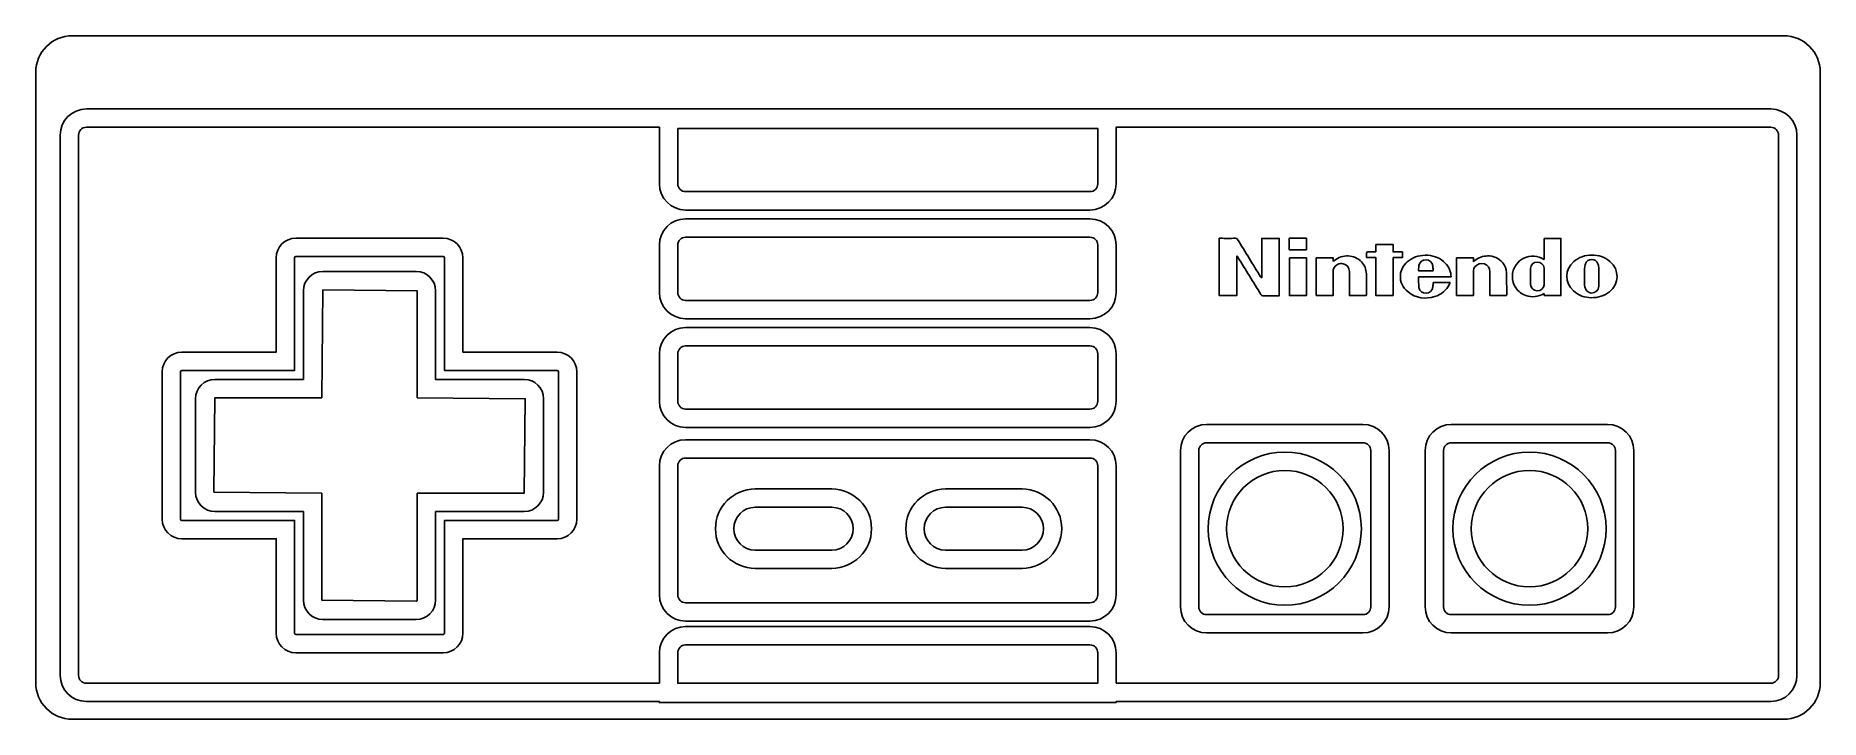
# Model space of a CAD drawing. Extents: x 0 to 168, y 29 to 93.
import ezdxf

# ---------------------------------------------------------------- set-up
doc = ezdxf.new("R2010")
doc.units = 0
doc.layers.get('0').update_dxf_attribs({"linetype": 'CONTINUOUS'})

msp = doc.modelspace()

# ---------------------------------------------------------------- linework, layer by layer
at = {"color": 7}
for points in [[(164.515713, 93.002718), (56.570674, 93.002718), (49.396055, 93.002718), (3.454466, 93.002718), (3.454466, 93.002718)], [(0, 89.54825), (0, 32.100043)], [(167.970177, 32.100043), (167.970177, 89.54825)], [(4.768563, 86.104259), (163.308549, 86.104259)], [(4.768563, 86.104259), (4.768563, 86.104259)], [(58.70608, 79.055318), (58.70608, 84.375648), (4.768563, 84.375648), (4.768563, 84.375648)], [(60.433037, 84.272018), (60.433037, 79.056969)], [(99.966749, 79.056969), (99.966749, 84.272018), (60.433037, 84.272018), (60.433037, 84.272018)], [(163.308549, 84.375648), (101.693706, 84.375648), (101.693706, 79.055318)], [(2.305734, 32.783551), (2.305734, 83.64143)], [(4.032691, 83.639776), (4.032691, 32.784102)], [(164.046075, 32.784102), (164.046075, 83.64143)], [(165.771381, 83.64143), (165.771381, 32.783551)], [(61.168909, 78.321651), (99.231427, 78.321651)], [(99.230877, 76.592486), (61.168909, 76.592486)], [(61.168909, 75.764012), (99.231427, 75.764012)], [(61.168909, 75.764012), (61.168909, 75.764012)], [(24.489944, 73.941141), (38.35411, 73.941141)], [(24.489944, 73.941141), (24.489944, 73.941141)], [(99.230877, 74.034297), (61.168909, 74.034297), (61.168909, 74.034297)], [(113.038269, 72.256077), (113.038269, 70.400686), (113.038269, 68.532067), (111.390687, 68.532067), (111.390687, 73.925707), (111.516363, 73.925707)], [(112.915347, 73.92736), (112.915347, 73.92736)], [(115.390303, 70.191777), (115.390303, 73.919094), (117.041744, 73.919094), (117.041744, 68.524902), (116.746294, 68.524902)], [(117.989835, 73.92736), (118.795159, 73.92736), (119.596628, 73.92736), (119.596628, 72.84643), (117.990386, 72.84643)], [(117.989835, 73.92736), (117.989835, 73.92736)], [(141.968801, 73.922402), (143.556301, 73.922402), (143.556301, 68.535375), (141.975417, 68.535375)], [(141.968801, 71.934166), (141.968801, 72.930763), (141.968801, 73.922402), (141.968801, 73.922402)], [(58.70608, 68.822006), (58.70608, 73.30063)], [(60.433037, 73.298976), (60.433037, 68.820352)], [(99.966749, 68.820352), (99.966749, 73.298976)], [(101.694257, 73.30063), (101.694257, 68.822006), (101.693706, 68.822006)], [(123.537266, 72.269305), (123.537266, 72.269305)], [(126.141206, 73.359608), (127.765088, 73.359608), (127.765088, 72.646337), (128.637109, 72.646337), (128.637109, 72.116069), (127.773354, 72.116069)], [(126.141206, 72.640825), (126.141206, 73.359608), (126.141206, 73.359608)], [(130.766453, 72.333248), (130.766453, 72.333248)], [(136.64241, 72.270408), (136.64241, 72.270408)], [(146.465617, 72.355295), (146.465617, 72.355295)], [(13.762192, 63.213389), (22.636207, 63.213389), (22.636207, 72.087957)], [(24.36592, 72.087957), (24.36592, 61.486432), (13.762192, 61.486432)], [(38.355764, 72.213634), (24.491597, 72.213634), (24.491597, 72.213634)], [(27.02388, 70.806931), (35.820175, 70.806931)], [(27.02388, 70.806931), (27.02388, 70.806931)], [(49.081312, 61.486432), (38.481993, 61.486432), (38.481993, 72.087957)], [(40.207297, 72.087957), (40.207297, 63.213389), (49.081312, 63.213389)], [(117.998655, 72.102289), (119.60159, 72.102289), (119.60159, 68.533168), (117.998655, 68.533168), (117.998655, 72.102289), (117.998655, 72.102289)], [(120.524324, 72.102289), (122.115131, 72.102289), (122.115131, 71.737384)], [(125.238315, 68.533168), (123.645303, 68.533168), (123.645303, 68.666563), (123.645303, 70.798111)], [(127.769496, 68.537026), (126.146168, 68.537026), (126.146168, 72.114416), (125.265327, 72.114416)], [(130.861263, 71.904403), (130.861263, 71.904403)], [(133.73034, 72.103389), (135.321147, 72.103389), (135.321147, 71.728564)], [(136.852973, 68.680344), (136.852973, 70.777165)], [(141.326085, 71.683914), (141.326085, 71.683914)], [(146.457899, 71.923693), (146.457899, 71.923693)], [(27.025534, 69.077769), (26.929071, 58.921627), (16.869393, 58.921627), (16.77293, 50.029974), (26.926866, 49.933513), (26.926866, 39.875485), (35.818521, 39.779025)], [(16.867739, 60.650792), (25.199357, 60.650792), (25.199357, 68.98296)], [(35.915535, 39.875485), (35.915535, 49.933513), (45.97466, 49.933513), (46.071124, 58.825164), (35.917186, 58.921627), (35.917186, 68.981306), (27.025534, 69.077769), (27.025534, 69.077769)], [(37.644146, 68.98296), (37.644146, 60.650792), (45.975764, 60.650792)], [(133.212197, 70.309184), (130.14303, 70.309184)], [(131.533194, 69.775056), (132.320882, 69.775056), (133.119041, 69.775056)], [(147.117703, 70.350527), (147.131484, 70.350527)], [(61.168909, 68.08448), (99.231427, 68.08448)], [(122.118989, 68.675383), (122.118989, 68.530414), (120.526528, 68.530414)], [(135.324452, 68.697983), (135.324452, 68.537579), (133.731993, 68.537579)], [(138.442127, 68.537026), (136.861242, 68.537026)], [(99.230877, 66.359176), (61.168909, 66.359176)], [(61.168909, 65.528495), (99.231427, 65.528495)], [(61.168909, 65.528495), (61.168909, 65.528495)], [(58.70608, 58.586489), (58.70608, 63.065112)], [(60.433037, 63.063459), (60.433037, 58.584835)], [(99.230877, 63.799331), (61.168909, 63.799331), (61.168909, 63.799331)], [(99.966749, 58.584835), (99.966749, 63.063459)], [(101.694257, 63.065112), (101.694257, 58.586489), (101.693706, 58.586489)], [(11.909006, 47.496039), (11.909006, 61.360205)], [(13.635963, 61.360205), (13.635963, 47.496039)], [(49.207539, 47.496039), (49.207539, 61.360205)], [(50.935049, 61.360205), (50.935049, 47.496039), (50.936703, 47.496039)], [(15.043768, 50.029974), (15.043768, 58.826818)], [(47.799735, 58.826818), (47.799735, 50.029974), (47.798632, 50.029974)], [(61.168909, 57.849513), (99.231427, 57.849513)], [(99.230877, 56.123659), (61.168909, 56.123659)], [(110.210535, 56.412497), (124.924673, 56.412497)], [(110.210535, 56.412497), (110.210535, 56.412497)], [(133.241409, 56.412497), (147.95555, 56.412497)], [(133.241409, 56.412497), (133.241409, 56.412497)], [(61.168909, 54.97162), (99.231427, 54.97162)], [(61.168909, 54.97162), (61.168909, 54.97162)], [(107.747703, 39.234974), (107.747703, 53.949115)], [(109.476867, 53.947461), (109.476867, 39.23332)], [(124.926327, 54.683333), (110.212739, 54.683333), (110.212739, 54.683333)], [(117.568706, 53.800838), (117.568706, 53.800838)], [(125.662202, 39.23332), (125.662202, 53.947461)], [(127.387505, 53.949115), (127.387505, 39.234974)], [(130.77803, 39.234974), (130.77803, 53.949115)], [(132.505537, 53.947461), (132.505537, 39.23332)], [(147.95555, 54.683333), (133.241409, 54.683333), (133.241409, 54.683333)], [(140.599583, 53.800838), (140.599583, 53.800838)], [(148.690872, 39.23332), (148.690872, 53.947461)], [(150.418382, 53.949115), (150.418382, 39.234974)], [(58.70608, 40.353942), (58.70608, 52.508237)], [(60.433037, 52.508791), (60.433037, 40.354493)], [(99.230877, 53.244109), (61.168909, 53.244109), (61.168909, 53.244109)], [(99.966749, 40.354493), (99.966749, 52.508791)], [(101.694257, 52.508237), (101.694257, 40.353942), (101.693706, 40.353942)], [(117.568706, 52.071676), (117.568706, 52.071676)], [(140.599583, 52.071676), (140.599583, 52.071676)], [(67.725064, 50.332592), (74.922284, 50.332592)], [(67.725064, 50.332592), (67.725064, 50.332592)], [(85.637909, 50.332592), (92.835126, 50.332592)], [(85.637909, 50.332592), (85.637909, 50.332592)], [(13.762192, 47.370359), (24.363715, 47.370359), (24.363715, 36.767183)], [(25.199357, 39.875485), (25.199357, 48.206002), (16.867739, 48.206002)], [(45.97466, 48.206002), (37.644697, 48.206002), (37.644697, 39.875485)], [(38.48034, 36.767183), (38.48034, 47.370359), (49.081312, 47.370359)], [(74.922284, 48.605082), (67.725064, 48.605082), (67.725064, 48.605082)], [(92.835126, 48.605082), (85.637909, 48.605082), (85.637909, 48.605082)], [(22.638412, 36.767183), (22.638412, 45.642852), (13.762192, 45.642852)], [(49.083516, 45.642852), (40.209501, 45.642852), (40.209501, 36.767183)], [(67.725064, 44.575149), (74.922284, 44.575149)], [(85.637909, 44.575149), (92.835126, 44.575149)], [(74.922284, 42.848191), (67.725064, 42.848191)], [(92.835126, 42.848191), (85.637909, 42.848191)], [(61.168909, 39.618621), (99.231427, 39.618621)], [(35.820725, 38.051514), (27.02388, 38.051514)], [(99.230877, 37.89111), (61.168909, 37.89111)], [(61.170563, 37.378482), (99.232531, 37.378482)], [(110.212739, 38.497448), (124.926327, 38.497448)], [(133.241409, 38.497448), (147.95555, 38.497448)], [(24.489944, 36.640956), (38.35411, 36.640956)], [(99.230877, 35.650972), (61.168909, 35.650972), (61.168909, 35.650972)], [(124.924673, 36.772144), (110.210535, 36.772144)], [(147.95555, 36.772144), (133.241409, 36.772144)], [(4.768563, 32.04878), (58.707184, 32.04878), (58.707184, 34.915653)], [(38.355764, 34.913446), (24.491597, 34.913446)], [(60.433037, 34.915653), (60.433037, 32.04823), (99.966749, 32.04823), (99.966749, 34.915653)], [(101.69591, 34.915653), (101.69591, 32.04878), (163.310203, 32.04878)], [(163.308549, 30.320719), (101.693706, 30.320719), (101.693706, 30.213785), (58.70608, 30.213785), (58.70608, 30.320719), (4.768563, 30.320719)], [(3.454466, 28.645578), (164.515713, 28.645578)]]:
    msp.add_lwpolyline(points, dxfattribs=at)
at = {"color": 1}
for points in [[(164.515713, 93.002718), (56.570674, 93.002718), (49.396055, 93.002718), (3.454466, 93.002718), (3.454466, 93.002718)], [(0, 89.548803), (0, 32.100043)], [(167.970177, 32.100043), (167.970177, 89.548803)], [(3.454466, 28.645578), (164.515713, 28.645578)]]:
    msp.add_lwpolyline(points, dxfattribs=at)
at = {"color": 7}
for points in [[(3.454466, 93.002718), (1.546079, 93.002718), (0, 91.456637), (0, 89.54825)], [(167.970177, 89.54825), (167.970177, 91.456919), (166.424099, 93.002718), (164.515713, 93.002718)], [(2.305734, 83.64143), (2.305734, 84.998918), (3.410792, 86.104259), (4.768563, 86.104259)], [(163.308549, 86.104259), (164.667732, 86.104259), (165.771381, 84.998918), (165.771381, 83.64143)], [(4.768563, 84.375648), (4.362728, 84.375648), (4.032691, 84.045329), (4.032691, 83.639776)], [(164.046075, 83.64143), (164.044384, 84.045572), (163.714385, 84.375648), (163.308549, 84.375648)], [(61.168909, 76.592486), (59.81142, 76.592486), (58.70608, 77.697547), (58.70608, 79.055318)], [(60.433037, 79.056969), (60.433037, 78.651416), (60.763074, 78.321651), (61.168909, 78.321651)], [(101.693706, 79.055318), (101.693706, 77.697547), (100.588648, 76.592486), (99.230877, 76.592486)], [(99.231427, 78.321651), (99.637263, 78.321651), (99.966749, 78.651416), (99.966749, 79.056969)], [(58.70608, 73.30063), (58.70608, 74.658401), (59.81142, 75.764012), (61.168909, 75.764012)], [(99.231427, 75.764012), (100.589199, 75.764012), (101.694257, 74.658401), (101.694257, 73.30063)], [(22.636207, 72.087957), (22.636207, 73.110448), (23.467453, 73.941141), (24.489944, 73.941141)], [(38.35411, 73.941141), (39.376601, 73.941141), (40.207297, 73.110448), (40.207297, 72.087957)], [(61.168909, 74.034297), (60.763074, 74.034297), (60.433037, 73.704529), (60.433037, 73.298976)], [(99.966749, 73.298976), (99.966749, 73.704529), (99.636713, 74.034297), (99.230877, 74.034297)], [(111.516363, 73.925707), (111.982594, 73.925707), (112.449116, 73.921998), (112.915347, 73.92736)], [(112.915347, 73.92736), (113.015536, 73.929054), (113.072802, 73.901354), (113.128117, 73.811607)], [(117.990386, 72.84643), (117.990104, 73.207674), (117.989835, 73.559625), (117.989835, 73.92736)], [(113.069136, 72.262692), (113.058694, 72.260717), (113.048711, 72.257488), (113.038269, 72.256077)], [(113.141895, 72.14859), (113.117624, 72.18669), (113.093407, 72.224875), (113.069136, 72.262692)], [(113.128117, 73.811607), (113.846655, 72.640667), (114.568611, 71.473201), (115.290535, 70.303672)], [(122.23805, 71.834398), (122.608467, 72.145406), (123.077385, 72.288956), (123.537266, 72.269305)], [(123.537266, 72.269305), (123.997147, 72.249657), (124.447619, 72.066872), (124.781908, 71.725807)], [(125.265327, 72.114416), (125.265327, 72.28008), (125.261537, 72.437608), (125.270285, 72.594524)], [(125.270285, 72.594524), (125.270285, 72.612021), (125.334522, 72.639171), (125.368953, 72.639171)], [(125.368953, 72.639171), (125.62126, 72.642558), (125.873377, 72.640825), (126.141206, 72.640825)], [(129.087451, 71.699902), (129.575662, 72.128843), (130.141955, 72.326249), (130.766453, 72.333248)], [(130.766453, 72.333248), (130.855669, 72.334247), (130.946107, 72.331645), (131.037652, 72.324979)], [(131.037652, 72.324979), (131.668136, 72.280105), (132.218862, 72.046753), (132.667595, 71.594068)], [(135.450682, 71.836051), (135.793686, 72.122383), (136.219384, 72.264832), (136.64241, 72.270408)], [(136.64241, 72.270408), (137.186297, 72.27758), (137.725889, 72.058623), (138.079426, 71.627139)], [(140.077582, 72.070869), (140.376456, 72.221011), (140.69237, 72.276411), (141.025674, 72.255527)], [(141.025674, 72.255527), (141.362365, 72.234642), (141.661461, 72.101806), (141.968801, 71.934166)], [(144.760157, 71.734076), (145.228081, 72.145133), (145.847302, 72.352473), (146.465617, 72.355295)], [(146.465617, 72.355295), (147.08393, 72.358117), (147.701437, 72.156334), (148.166116, 71.749511)], [(24.491597, 72.213634), (24.420759, 72.213634), (24.36592, 72.15682), (24.36592, 72.087957)], [(25.199357, 68.98296), (25.199357, 69.988235), (26.018605, 70.806931), (27.02388, 70.806931)], [(35.820175, 70.806931), (36.825451, 70.806931), (37.644146, 69.988235), (37.644146, 68.98296)], [(38.481993, 72.087957), (38.481993, 72.15682), (38.424908, 72.213634), (38.355764, 72.213634)], [(115.326914, 68.626874), (114.599627, 69.801201), (113.870875, 70.975674), (113.141895, 72.14859)], [(120.526528, 68.530414), (120.52427, 69.723649), (120.524324, 70.908489), (120.524324, 72.102289)], [(122.117335, 70.796458), (122.113667, 70.090055), (122.117296, 69.38376), (122.118989, 68.675383)], [(122.115131, 71.737384), (122.173833, 71.784233), (122.206724, 71.808433), (122.23805, 71.834398)], [(122.170802, 71.102384), (122.131009, 71.00925), (122.117335, 70.89834), (122.117335, 70.796458)], [(123.074244, 71.532332), (122.699453, 71.611637), (122.309091, 71.432301), (122.170802, 71.102384)], [(123.645303, 70.798111), (123.645303, 71.169516), (123.419402, 71.457826), (123.074244, 71.532332)], [(124.781908, 71.725807), (125.094331, 71.406049), (125.232874, 71.010608), (125.241623, 70.575421)], [(125.241623, 70.575421), (125.253758, 69.911917), (125.244931, 69.247385), (125.244931, 68.583881)], [(127.773354, 72.116069), (127.769685, 70.920576), (127.769496, 69.73393), (127.769496, 68.537026)], [(128.448593, 70.459115), (128.483306, 70.961752), (128.714071, 71.371395), (129.087451, 71.699902)], [(130.157911, 70.956311), (130.151138, 70.880111), (130.180379, 70.852642), (130.256579, 70.854336)], [(130.190985, 71.372479), (130.165021, 71.236165), (130.170047, 71.0946), (130.157911, 70.956311)], [(130.861263, 71.904403), (130.539812, 71.914842), (130.253074, 71.69393), (130.190985, 71.372479)], [(130.256579, 70.854336), (130.450184, 70.858287), (130.645611, 70.85654), (130.839216, 70.85654)], [(130.839216, 70.85654), (131.03282, 70.85654), (131.227424, 70.860251), (131.420746, 70.854886)], [(131.498467, 71.333343), (131.449925, 71.657899), (131.180738, 71.894243), (130.861263, 71.904403)], [(131.420746, 70.854886), (131.503437, 70.853196), (131.531431, 70.882236), (131.524375, 70.961823)], [(131.524375, 70.961823), (131.513933, 71.08459), (131.515683, 71.210859), (131.498467, 71.333343)], [(132.667595, 71.594068), (133.020091, 71.240162), (133.231105, 70.744371), (133.212197, 70.309184)], [(133.731993, 68.537579), (133.730018, 69.723759), (133.73034, 70.910154), (133.73034, 72.103389)], [(135.459501, 71.242391), (135.362699, 71.118214), (135.321105, 70.976256), (135.322798, 70.819058)], [(135.321147, 71.728564), (135.383518, 71.780493), (135.41625, 71.808111), (135.450682, 71.836051)], [(135.322798, 70.819058), (135.324774, 70.112374), (135.324452, 69.404385), (135.324452, 68.697983)], [(136.359084, 71.511936), (136.034247, 71.620592), (135.668345, 71.511914), (135.459501, 71.242391)], [(136.852973, 70.777165), (136.852973, 71.146876), (136.680253, 71.402998), (136.359084, 71.511936)], [(138.079426, 71.627139), (138.300689, 71.357899), (138.429802, 71.044884), (138.438269, 70.699444)], [(138.438269, 70.699444), (138.453791, 69.999815), (138.448703, 69.302252), (138.450396, 68.602623)], [(139.317456, 69.255262), (138.865336, 69.89252), (138.873622, 70.77423), (139.336749, 71.428703)], [(139.336749, 71.428703), (139.530353, 71.703305), (139.775322, 71.919033), (140.077582, 72.070869)], [(140.702659, 71.094665), (140.690524, 70.594003), (140.690524, 70.093267), (140.702659, 69.592605)], [(141.326085, 71.683914), (140.970203, 71.677141), (140.709433, 71.445185), (140.702659, 71.094665)], [(141.96384, 71.122777), (141.939569, 71.468499), (141.673501, 71.690972), (141.326085, 71.683914)], [(141.967148, 70.331234), (141.967148, 70.595676), (141.983031, 70.86031), (141.96384, 71.122777)], [(144.73921, 68.972486), (143.882666, 69.744082), (143.894581, 70.974052), (144.760157, 71.734076)], [(145.788174, 71.084192), (145.777732, 70.591996), (145.78262, 70.098068), (145.784313, 69.604179)], [(145.876368, 71.537291), (145.821335, 71.395615), (145.791561, 71.236312), (145.788174, 71.084192)], [(146.457899, 71.923693), (146.18499, 71.923693), (145.974582, 71.792702), (145.876368, 71.537291)], [(147.045494, 71.526818), (146.948692, 71.789567), (146.735887, 71.923693), (146.457899, 71.923693)], [(147.128176, 71.050017), (147.119427, 71.210602), (147.100527, 71.378369), (147.045494, 71.526818)], [(147.131484, 70.350527), (147.131484, 70.583642), (147.142005, 70.81662), (147.128176, 71.050017)], [(148.166116, 71.749511), (149.083339, 70.948), (149.062206, 69.66491), (148.117608, 68.896419)], [(115.290535, 70.303672), (115.314806, 70.263879), (115.338657, 70.226208), (115.390303, 70.191777)], [(129.166826, 68.882088), (128.664188, 69.279739), (128.402026, 69.806335), (128.448593, 70.459115)], [(131.673202, 68.447181), (130.769809, 68.172296), (129.918102, 68.28801), (129.166826, 68.882088)], [(130.14303, 70.309184), (130.158552, 69.954995), (130.146583, 69.614663), (130.194843, 69.285025)], [(130.194843, 69.285025), (130.246772, 68.937892), (130.535116, 68.737353), (130.880556, 68.7509)], [(130.880556, 68.7509), (131.196644, 68.763035), (131.452171, 69.003096), (131.49902, 69.343456)], [(131.49902, 69.343456), (131.517929, 69.47977), (131.521059, 69.619834), (131.533194, 69.775056)], [(133.061716, 69.619614), (132.78034, 69.015094), (132.294938, 68.637113), (131.673202, 68.447181)], [(133.119041, 69.775056), (133.098438, 69.716354), (133.084293, 69.66618), (133.061716, 69.619614)], [(140.251767, 68.535375), (139.861454, 68.670277), (139.553958, 68.918288), (139.317456, 69.255262)], [(140.702659, 69.592605), (140.711408, 69.242085), (140.972297, 69.001671), (141.321124, 68.991229)], [(141.321124, 68.991229), (141.664871, 68.981069), (141.939569, 69.214294), (141.96384, 69.562839)], [(141.96384, 69.562839), (141.982749, 69.816839), (141.967148, 70.073847), (141.967148, 70.331234)], [(146.412701, 68.331424), (145.813543, 68.338198), (145.228302, 68.530244), (144.73921, 68.972486)], [(145.784313, 69.604179), (145.784313, 69.519512), (145.792763, 69.433313), (145.808567, 69.350622)], [(145.808567, 69.350622), (145.86727, 69.017317), (146.114259, 68.785593), (146.418213, 68.775151)], [(148.117608, 68.896419), (147.637266, 68.506106), (147.081003, 68.333118), (146.412701, 68.331424)], [(146.418213, 68.775151), (146.798366, 68.761322), (147.090407, 69.018768), (147.114395, 69.419524)], [(147.114395, 69.419524), (147.133304, 69.728839), (147.117703, 70.039518), (147.117703, 70.350527)], [(61.168909, 66.359176), (59.81142, 66.359176), (58.70608, 67.464234), (58.70608, 68.822006)], [(60.433037, 68.820352), (60.433037, 68.415927), (60.763074, 68.08448), (61.168909, 68.08448)], [(101.693706, 68.822006), (101.693706, 67.464234), (100.588648, 66.359176), (99.230877, 66.359176)], [(99.231427, 68.08448), (99.637263, 68.08448), (99.966749, 68.414516), (99.966749, 68.820352)], [(115.511572, 68.523248), (115.421825, 68.521555), (115.37348, 68.55265), (115.326914, 68.626874)], [(116.746294, 68.524902), (116.335378, 68.524902), (115.922769, 68.52861), (115.511572, 68.523248)], [(125.244931, 68.583881), (125.244931, 68.568358), (125.241702, 68.554052), (125.238315, 68.533168)], [(136.861242, 68.537026), (136.857856, 68.581899), (136.852973, 68.632084), (136.852973, 68.680344)], [(138.450396, 68.602623), (138.450396, 68.583714), (138.445514, 68.564402), (138.442127, 68.537026)], [(141.958328, 68.729953), (141.410817, 68.412171), (140.844434, 68.331328), (140.251767, 68.535375)], [(141.975417, 68.535375), (141.970337, 68.595768), (141.965384, 68.654035), (141.958328, 68.729953)], [(58.70608, 63.065112), (58.70608, 64.422884), (59.81142, 65.528495), (61.168909, 65.528495)], [(99.231427, 65.528495), (100.589199, 65.528495), (101.694257, 64.422884), (101.694257, 63.065112)], [(11.909006, 61.360205), (11.909006, 62.382696), (12.739701, 63.213389), (13.762192, 63.213389)], [(49.081312, 63.213389), (50.103803, 63.213389), (50.935049, 62.382696), (50.935049, 61.360205)], [(61.168909, 63.799331), (60.763074, 63.799331), (60.433037, 63.469294), (60.433037, 63.063459)], [(99.966749, 63.063459), (99.966749, 63.469294), (99.636713, 63.799331), (99.230877, 63.799331)], [(13.762192, 61.486432), (13.691354, 61.486432), (13.635963, 61.42935), (13.635963, 61.360205)], [(15.043768, 58.826818), (15.043768, 59.832093), (15.862463, 60.650789), (16.867739, 60.650792)], [(45.975764, 60.650792), (46.981039, 60.650792), (47.799735, 59.832375), (47.799735, 58.826818)], [(49.207539, 61.360205), (49.207539, 61.42935), (49.150456, 61.486432), (49.081312, 61.486432)], [(61.168909, 56.123659), (59.81142, 56.123659), (58.70608, 57.228717), (58.70608, 58.586489)], [(60.433037, 58.584835), (60.433037, 58.180692), (60.763074, 57.849513), (61.168909, 57.849513)], [(101.693706, 58.586489), (101.693706, 57.228717), (100.588648, 56.123659), (99.230877, 56.123659)], [(99.231427, 57.849513), (99.637263, 57.849513), (99.966749, 58.178999), (99.966749, 58.584835)], [(107.747703, 53.949115), (107.747703, 55.306603), (108.853046, 56.412497), (110.210535, 56.412497)], [(124.924673, 56.412497), (126.282444, 56.412497), (127.387505, 55.306603), (127.387505, 53.949115)], [(130.77803, 53.949115), (130.77803, 55.306603), (131.883638, 56.412497), (133.241409, 56.412497)], [(147.95555, 56.412497), (149.313321, 56.412497), (150.418382, 55.306603), (150.418382, 53.949115)], [(58.70608, 52.508237), (58.70608, 53.866009), (59.81142, 54.97162), (61.168909, 54.97162)], [(99.231427, 54.97162), (100.589199, 54.97162), (101.694257, 53.866009), (101.694257, 52.508237)], [(110.212739, 54.683333), (109.806904, 54.683333), (109.476867, 54.353296), (109.476867, 53.947461)], [(110.361566, 46.593148), (110.361566, 50.567401), (113.594453, 53.800838), (117.568706, 53.800838)], [(117.568706, 53.800838), (121.54296, 53.800838), (124.776397, 50.567401), (124.776397, 46.593148)], [(125.662202, 53.947461), (125.660791, 54.353296), (125.330752, 54.683333), (124.926327, 54.683333)], [(133.241409, 54.683333), (132.835574, 54.683333), (132.505537, 54.353296), (132.505537, 53.947461)], [(133.391893, 46.593148), (133.391893, 50.567401), (136.62533, 53.800838), (140.599583, 53.800838)], [(140.599583, 53.800838), (144.573837, 53.800838), (147.806723, 50.567401), (147.806723, 46.593148)], [(148.690872, 53.947461), (148.690872, 54.353296), (148.361386, 54.683333), (147.95555, 54.683333)], [(61.168909, 53.244109), (60.763074, 53.244109), (60.433037, 52.914626), (60.433037, 52.508791)], [(99.966749, 52.508791), (99.966749, 52.914626), (99.636713, 53.244109), (99.230877, 53.244109)], [(117.568706, 52.071676), (114.546106, 52.071676), (112.087973, 49.614094), (112.087973, 46.591494)], [(123.049439, 46.591494), (123.049439, 49.614094), (120.591306, 52.071676), (117.568706, 52.071676)], [(140.599583, 52.071676), (137.576983, 52.071676), (135.11885, 49.614094), (135.11885, 46.591494)], [(146.079766, 46.591494), (146.079766, 49.614094), (143.62049, 52.071676), (140.599583, 52.071676)], [(16.867739, 48.206002), (15.862463, 48.206002), (15.043767, 49.024698), (15.043768, 50.029974)], [(47.798632, 50.029974), (47.798632, 49.024698), (46.979654, 48.206002), (45.97466, 48.206002)], [(63.982312, 46.591494), (63.982312, 48.653692), (65.661173, 50.332592), (67.725064, 50.332592)], [(74.922284, 50.332592), (76.986175, 50.332592), (78.665033, 48.653692), (78.665036, 46.591494)], [(81.895157, 46.591494), (81.895157, 48.653692), (83.574018, 50.332592), (85.637909, 50.332592)], [(92.835126, 50.332592), (94.898735, 50.332592), (96.577878, 48.653692), (96.577878, 46.591494)], [(13.762192, 45.642852), (12.739701, 45.642852), (11.909006, 46.473547), (11.909006, 47.496039)], [(13.635963, 47.496039), (13.635963, 47.426894), (13.693047, 47.370359), (13.762192, 47.370359)], [(49.081312, 47.370359), (49.15215, 47.370359), (49.207539, 47.426894), (49.207539, 47.496039)], [(50.936703, 47.496039), (50.936703, 46.473547), (50.106007, 45.642852), (49.083516, 45.642852)], [(67.725064, 48.605082), (66.61452, 48.605082), (65.709272, 47.702038), (65.709269, 46.591494)], [(76.938076, 46.591494), (76.938076, 47.702038), (76.033111, 48.605082), (74.922284, 48.605082)], [(85.637909, 48.605082), (84.525953, 48.605082), (83.622114, 47.702038), (83.622114, 46.591494)], [(94.850921, 46.591494), (94.849228, 47.702038), (93.94567, 48.605082), (92.835126, 48.605082)], [(67.725064, 42.848191), (65.661173, 42.848191), (63.982312, 44.52732), (63.982312, 46.591494)], [(65.709269, 46.591494), (65.709269, 45.479256), (66.612826, 44.575149), (67.725064, 44.575149)], [(78.665036, 46.591494), (78.665036, 44.527603), (76.986457, 42.848191), (74.922284, 42.848191)], [(74.922284, 44.575149), (76.034522, 44.575149), (76.938076, 45.478974), (76.938076, 46.591494)], [(85.637909, 42.848191), (83.574018, 42.848191), (81.895157, 44.52732), (81.895157, 46.591494)], [(83.622114, 46.591494), (83.622114, 45.479256), (84.525671, 44.575149), (85.637909, 44.575149)], [(96.577878, 46.591494), (96.576185, 44.527603), (94.897324, 42.848191), (92.835126, 42.848191)], [(92.835126, 44.575149), (93.94567, 44.575149), (94.850921, 45.478974), (94.850921, 46.591494)], [(117.568706, 39.385457), (113.594453, 39.385457), (110.361566, 42.618894), (110.361566, 46.593148)], [(112.087973, 46.591494), (112.087973, 43.568894), (114.546106, 41.110761), (117.568706, 41.110761)], [(124.776397, 46.593148), (124.776397, 42.618894), (121.54296, 39.385457), (117.568706, 39.385457)], [(117.568706, 41.110761), (120.591306, 41.110761), (123.049439, 43.568894), (123.049439, 46.591494)], [(140.599583, 39.385457), (136.62533, 39.385457), (133.391893, 42.618894), (133.391893, 46.593148)], [(135.11885, 46.591494), (135.11885, 43.568894), (137.576983, 41.110761), (140.599583, 41.110761)], [(147.806723, 46.593148), (147.806723, 42.618894), (144.573837, 39.385457), (140.599583, 39.385457)], [(140.599583, 41.110761), (143.622183, 41.110761), (146.079766, 43.568894), (146.079766, 46.591494)], [(61.168909, 37.89111), (59.81142, 37.89111), (58.70608, 38.996171), (58.70608, 40.353942)], [(60.433037, 40.354493), (60.433037, 39.95035), (60.763074, 39.618621), (61.168909, 39.618621)], [(101.693706, 40.353942), (101.693706, 38.996171), (100.588648, 37.89111), (99.230877, 37.89111)], [(99.231427, 39.618621), (99.637263, 39.618621), (99.966749, 39.948657), (99.966749, 40.354493)], [(27.02388, 38.051514), (26.018605, 38.051514), (25.199358, 38.87021), (25.199357, 39.875485)], [(35.818521, 39.779025), (35.872143, 39.779025), (35.915535, 39.82017), (35.915535, 39.875485)], [(37.644697, 39.875485), (37.644697, 38.87021), (36.825719, 38.051514), (35.820725, 38.051514)], [(110.210535, 36.772144), (108.852764, 36.772144), (107.747703, 37.877202), (107.747703, 39.234974)], [(109.476867, 39.23332), (109.476867, 38.828895), (109.806904, 38.497448), (110.212739, 38.497448)], [(127.387505, 39.234974), (127.387505, 37.877202), (126.282444, 36.772144), (124.924673, 36.772144)], [(124.926327, 38.497448), (125.332163, 38.497448), (125.662202, 38.827484), (125.662202, 39.23332)], [(133.241409, 36.772144), (131.883638, 36.772144), (130.77803, 37.877202), (130.77803, 39.234974)], [(132.505537, 39.23332), (132.505537, 38.828895), (132.835574, 38.497448), (133.241409, 38.497448)], [(150.418382, 39.234974), (150.418382, 37.877202), (149.313321, 36.772144), (147.95555, 36.772144)], [(147.95555, 38.497448), (148.361386, 38.497448), (148.690872, 38.827484), (148.690872, 39.23332)], [(58.707184, 34.915653), (58.707184, 36.273142), (59.812792, 37.378482), (61.170563, 37.378482)], [(99.232531, 37.378482), (100.590302, 37.378482), (101.69591, 36.273142), (101.69591, 34.915653)], [(24.491597, 34.913446), (23.469106, 34.913446), (22.638412, 35.744692), (22.638412, 36.767183)], [(24.363715, 36.767183), (24.363715, 36.698039), (24.420799, 36.640956), (24.489944, 36.640956)], [(38.35411, 36.640956), (38.424666, 36.640956), (38.48034, 36.698039), (38.48034, 36.767183)], [(40.209501, 36.767183), (40.209501, 35.744692), (39.378255, 34.913446), (38.355764, 34.913446)], [(61.168909, 35.650972), (60.763074, 35.650972), (60.433037, 35.321206), (60.433037, 34.915653)], [(99.966749, 34.915653), (99.966749, 35.321206), (99.636713, 35.650972), (99.230877, 35.650972)], [(0, 32.100043), (0, 30.191374), (1.546079, 28.645578), (3.454466, 28.645578)], [(4.768563, 30.320719), (3.410792, 30.320719), (2.305734, 31.426063), (2.305734, 32.783551)], [(4.032691, 32.784102), (4.032691, 32.37996), (4.362728, 32.04878), (4.768563, 32.04878)], [(165.771381, 32.783551), (165.771381, 31.426063), (164.666038, 30.320719), (163.308549, 30.320719)], [(163.310203, 32.04878), (163.716039, 32.04878), (164.046075, 32.378548), (164.046075, 32.784102)], [(164.515713, 28.645578), (166.424381, 28.645578), (167.970177, 30.191656), (167.970177, 32.100043)]]:
    msp.add_open_spline(points, degree=3, dxfattribs=at)
at = {"color": 1}
for points in [[(3.454466, 93.002718), (1.546079, 93.002718), (0, 91.45719), (0, 89.548803)], [(167.970177, 89.548803), (167.970177, 91.457472), (166.424099, 93.002718), (164.515713, 93.002718)], [(0, 32.100043), (0, 30.191374), (1.546079, 28.645578), (3.454466, 28.645578)], [(164.515713, 28.645578), (166.424381, 28.645578), (167.970177, 30.191656), (167.970177, 32.100043)]]:
    msp.add_open_spline(points, degree=3, dxfattribs=at)

doc.saveas('drawing.dxf')
